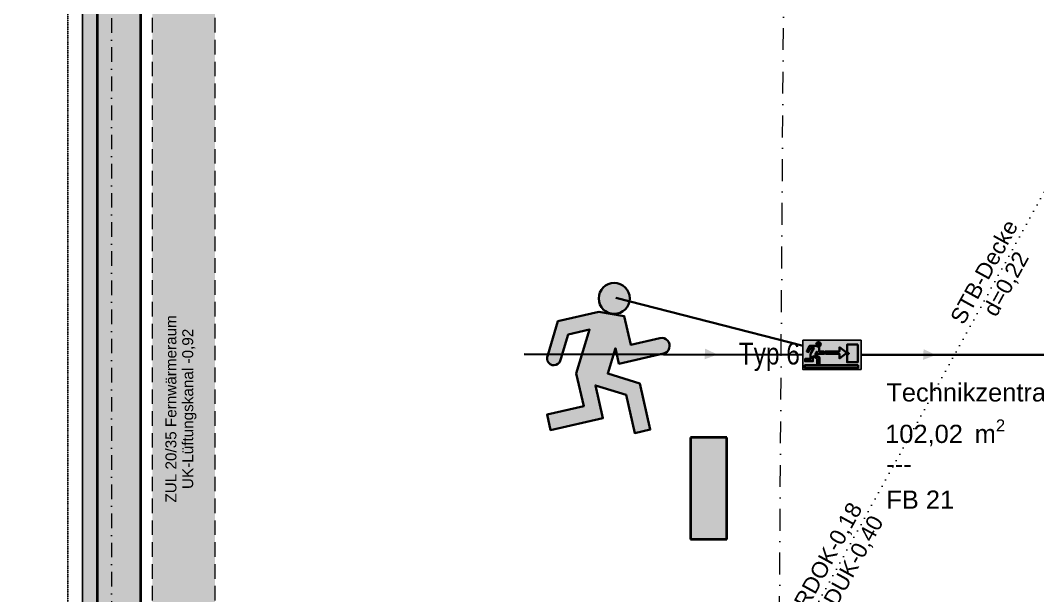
# Model space of a CAD drawing. Header units: millimetres. Extents: x 32522367 to 32638135, y 41424826 to 41540167.
# Drawn here: x 32545541 to 32552527, y 41521597 to 41525547 of the extents above; entities that cross this region are included whole.
import ezdxf
from ezdxf.enums import TextEntityAlignment as Align

# ---------------------------------------------------------------- set-up
doc = ezdxf.new("R2010")
doc.units = ezdxf.units.MM
for name, pattern in [('Punktlinie weit', [0.05, 0, -0.05]), ('Raster', [0.2, 0.1, -0.05, 0, -0.05]), ('Schnittlinie', [0.3, 0.15, -0.075, 0, -0.075]), ('Strichlinie eng', [0.1, 0.075, -0.025]), ('Strichlinie mittel', [0.15, 0.1, -0.05]), ('Strichlinie weit', [0.2, 0.15, -0.05])]:
    doc.linetypes.add(name, pattern=pattern)
for name, color, linetype in [('000 Achsraster Haupt', 251, 'Continuous'), ('110 Wand Aussen', 251, 'Continuous'), ('120 Wand Innen tragend', 251, 'Continuous'), ('220 Bodenaufbau', 251, 'Continuous'), ('240 Unterdaemmung', 251, 'Continuous'), ('715 Lueftung', 251, 'Continuous'), ('811 Raum 2.Erschließung_ Nebenräume_Allg.räume_Technik', 251, 'Continuous'), ('851 Marker Schnitt', 251, 'Continuous'), ('955 Polierplan Beschriftung', 251, 'Continuous'), ('dp_GE_SIBEL', 80, 'Continuous')]:
    doc.layers.add(name, color=color, linetype=linetype)
for name, color, linetype, lineweight in [('000 Achsraster Haupt_Stift_Nr__1', 251, 'Continuous', 13), ('110 Wand Aussen_Stift_Nr__24', 251, 'Continuous', 13), ('110 Wand Aussen_Stift_Nr__29', 251, 'Continuous', 13), ('110 Wand Aussen_Stift_Nr__7', 251, 'Continuous', 25), ('110 Wand Aussen_Stift_Nr__8', 251, 'Continuous', 35), ('120 Wand Innen tragend_Stift_Nr__24', 251, 'Continuous', 13), ('120 Wand Innen tragend_Stift_Nr__8', 251, 'Continuous', 35), ('220 Bodenaufbau_Stift_Nr__6', 251, 'Continuous', 13), ('240 Unterdaemmung_Stift_Nr__6', 251, 'Continuous', 13), ('681 Fluchtlinien_Stift_Nr__10', 251, 'Continuous', 25), ('715 Lueftung_Stift_Nr__104', 251, 'Continuous', 18), ('851 Marker Schnitt_Stift_Nr__1', 251, 'Continuous', 13), ('955 Polierplan Beschriftung_Stift_Nr__1', 251, 'Continuous', 13), ('Archicad Raumstempel_Stift_Nr__1', 251, 'Continuous', 13), ('dp_GE_ST_Attribut_Attribut1', 250, 'Continuous', 5)]:
    doc.layers.add(name, color=color, linetype=linetype, lineweight=lineweight)
doc.layers.add('E2_LEHR_MENSCH_NATIVE', color=112, linetype='Continuous', lineweight=35, true_color=0x20dd55)
doc.layers.add('E2_LEHR_WEG_B_INTERPRETATION', color=112, linetype='Continuous', lineweight=80, true_color=0x20dd55)
doc.layers.add('E_NACHRTECH', color=3, linetype='Continuous', true_color=0x00fa00)
doc.styles.add('DPG_TXT', font='arial.ttf', dxfattribs={"width": 0.8})
doc.styles.add('ERSTELLTER_STIL_1', font='arial.ttf')

# ---------------------------------------------------------------- blocks, each defined once
blk = doc.blocks.new('9809550')
at = {"color": 18, "lineweight": 30, "true_color": 0x000000}
for points in [[(423921.7, 99168.8), (423956.8, 99168.8), (423956.8, 99202.9), (423984.5, 99214.5), (424033.7, 99214.5), (424053.8, 99178.3)], [(424040.2, 99170.9), (424025.2, 99196.7), (423999.7, 99196.8), (424026.2, 99150.3), (424026.2, 99110.9), (424070.2, 99110.9), (424070.2, 99092.3), (424007.5, 99092.3), (424007.5, 99131.7), (423975, 99113.1), (423975, 99067), (423956.5, 99067), (423956.5, 99122.4), (423990.5, 99141.9), (423975.1, 99168.8), (423975.1, 99150.2), (423921.7, 99150.3)]]:
    blk.add_lwpolyline(points, dxfattribs=at)
blk.add_circle((423963.6, 99225.9), 18.1, dxfattribs=at)
for centre, radius, start, end in [((423921.7, 99159.5), 9.27, 89.9849, 270.0151), ((424047.8, 99173.1), 7.96, 195.72991, 41.40047)]:
    blk.add_arc(centre, radius, start, end, dxfattribs=at)
blk = doc.blocks.new('RIVO_ARR_right')
at = {"true_color": 0x56c81e}
h = blk.add_hatch(color=72, dxfattribs=at)
h.dxf.hatch_style = 1
h.paths.add_polyline_path([(2487.16, 1634.5), (2487.16, 1625.66), (2504.83, 1625.66), (2504.83, 1634.5)])
h.paths.add_polyline_path([(2492.61, 1633.26, -0.535619), (2491.66, 1632.63), (2492.18, 1632.39), (2492.18, 1631.09), (2493.52, 1631.09, -0.998804), (2493.52, 1630.38), (2491.49, 1630.38), (2491.49, 1631.09), (2490.9, 1630.06), (2492.19, 1629.32), (2492.19, 1627.21), (2491.49, 1627.21), (2491.49, 1628.96), (2490.25, 1629.67), (2490.25, 1628.17), (2487.86, 1628.17), (2487.86, 1628.88), (2489.54, 1628.88), (2489.54, 1630.38), (2490.55, 1632.15), (2489.58, 1632.15), (2489.01, 1631.17, -1.25347), (2488.49, 1631.45), (2489.25, 1632.83), (2491.13, 1632.83), (2491.66, 1632.63, -0.302406), (2491.24, 1633.26, -1)], flags=16)
h.paths.add_polyline_path([(2498.29, 1631.11), (2498.29, 1632.4), (2500.54, 1630.72), (2498.27, 1629.02), (2498.27, 1630.4), (2494.05, 1630.4), (2494.05, 1631.11)], flags=16)
h.paths.add_polyline_path([(2500.61, 1633.18), (2503.85, 1633.18), (2503.85, 1627.83), (2500.61, 1627.83)], flags=16)
h.paths.add_polyline_path([(2503.92, 1627.01), (2503.92, 1626.11), (2487.82, 1626.11), (2487.82, 1627.01)], flags=16)
h.paths.add_polyline_path([(2501.16, 1630.51, -1), (2500.78, 1630.51, -1)], flags=0)
at = {"true_color": 0xffffff}
h = blk.add_hatch(color=7, dxfattribs=at)
h.dxf.hatch_style = 1
h.paths.add_polyline_path([(2492.18, 1632.39), (2491.13, 1632.83), (2489.25, 1632.83), (2488.49, 1631.45, 1.25347), (2489.01, 1631.17), (2489.58, 1632.15), (2490.55, 1632.15), (2489.54, 1630.38), (2489.54, 1628.88), (2487.86, 1628.88), (2487.86, 1628.17), (2490.25, 1628.17), (2490.25, 1629.67), (2491.49, 1628.96), (2491.49, 1627.21), (2492.19, 1627.21), (2492.19, 1629.32), (2490.9, 1630.06), (2491.49, 1631.09), (2491.49, 1630.38), (2493.52, 1630.38, 0.998804), (2493.52, 1631.09), (2492.18, 1631.09)])
h = blk.add_hatch(color=7, dxfattribs=at)
h.dxf.hatch_style = 1
h.paths.add_polyline_path([(2491.24, 1633.26, 1), (2492.61, 1633.26, 1)])
h = blk.add_hatch(color=7, dxfattribs=at)
h.dxf.hatch_style = 1
h.paths.add_polyline_path([(2498.29, 1631.11), (2494.05, 1631.11), (2494.05, 1630.4), (2498.27, 1630.4), (2498.27, 1629.02), (2500.54, 1630.72), (2498.29, 1632.4)])
h = blk.add_hatch(color=7, dxfattribs=at)
h.dxf.hatch_style = 1
h.paths.add_polyline_path([(2500.61, 1627.83), (2503.85, 1627.83), (2503.85, 1633.18), (2500.61, 1633.18)])
h.paths.add_polyline_path([(2501.16, 1630.51, -1), (2500.78, 1630.51, -1)], flags=16)
h = blk.add_hatch(color=7, dxfattribs=at)
h.dxf.hatch_style = 1
h.paths.add_polyline_path([(2500.78, 1630.51, 1), (2501.16, 1630.51, 1)])
h = blk.add_hatch(color=7, dxfattribs=at)
h.dxf.hatch_style = 1
h.paths.add_polyline_path([(2487.82, 1627.01), (2487.82, 1626.11), (2503.92, 1626.11), (2503.92, 1627.01)])
blk.add_lwpolyline([(2487.16, 1634.5), (2504.83, 1634.5), (2504.83, 1625.66), (2487.16, 1625.66)], close=True)
at = {"color": 18, "lineweight": 30, "true_color": 0x000000}
blk.add_lwpolyline([(2494.05, 1630.4), (2498.27, 1630.4), (2498.27, 1629.02), (2500.54, 1630.72), (2498.29, 1632.4), (2498.29, 1631.11), (2494.05, 1631.11), (2494.05, 1630.4)], dxfattribs=at)
for points in [[(2503.85, 1633.18), (2500.61, 1633.18), (2500.61, 1627.83), (2503.85, 1627.83)], [(2503.92, 1627.01), (2487.82, 1627.01), (2487.82, 1626.11), (2503.92, 1626.11)]]:
    blk.add_lwpolyline(points, close=True, dxfattribs=at)
blk.add_circle((2500.97, 1630.51), 0.19, dxfattribs=at)
at = {"xscale": -0.0381026673526157, "yscale": 0.0381026673526157, "zscale": 0.0381026673526157, "rotation": 359.9999999997448}
blk.add_blockref('9809550', (18646.07, -2147.51), dxfattribs=at)
blk = doc.blocks.new('Technikzentrale__1', base_point=(28.7436, 75.8797))
at = {"layer": 'Archicad Raumstempel_Stift_Nr__1', "color": 7, "lineweight": 13, "insert": (28.2258, 76.2304), "char_height": 0.125, "attachment_point": 1, "rotation": 343.64009, "style": 'ERSTELLTER_STIL_1'}
blk.add_mtext('\\A1;{\\pql;\\pt0,0.05;\\fArial|b0|i0|c0|p0;\\W1.000000;102,02\\fArial|b0|i0|c0|p0;\\W1.000000;\\A1{\\H.66x;\\S^  ;}\\fArial|b0|i0|c0|p0;\\W1.000000; m\\fArial|b0|i0|c0|p0;\\W1.000000;\\A1{\\H.66x;\\S2^  ;}}', dxfattribs=at)
at = {"layer": 'Archicad Raumstempel_Stift_Nr__1', "color": 7, "lineweight": 13, "style": 'ERSTELLTER_STIL_1'}
for tag, p in [('ROOM_NAME', (28.3035, 76.4665)), ('DUMMY_891', (28.2343, 76.2595)), ('DUMMY_890', (29.4464, 76.1596)), ('DUMMY_892', (28.1652, 76.0239)), ('DUMMY_893', (28.1652, 75.9954)), ('sCustom1Value', (28.096, 75.7598)), ('DUMMY_894', (28.5349, 75.6595))]:
    blk.add_attdef(tag, text='', height=0.125, rotation=343.64009, dxfattribs=at).set_placement(p, align=Align.TOP_LEFT)
blk = doc.blocks.new('Decke_5', base_point=(22.3658, 74.4142))
at = {"layer": '240 Unterdaemmung_Stift_Nr__6', "color": 7, "linetype": 'Strichlinie eng', "lineweight": 13, "flags": 128}
blk.add_lwpolyline([(30.6554, 75.3157), (31.9229, 79.6336), (24.5347, 81.8024), (22.3658, 74.4142), (29.7541, 72.2453), (30.3737, 74.3562)], dxfattribs=at)
blk = doc.blocks.new('Decke_16', base_point=(24.3313, 82.1748))
at = {"layer": '220 Bodenaufbau_Stift_Nr__6', "color": 7, "linetype": 'Continuous', "lineweight": 13, "flags": 128}
blk.add_lwpolyline([(10.1971, 34.0265), (24.3313, 82.1748), (27.0947, 81.3636), (27.827, 83.8583), (30.4177, 83.0978), (29.6854, 80.6031), (63.8728, 70.5671)], dxfattribs=at)
blk = doc.blocks.new('Decke_30', base_point=(31.7613, 79.0832))
at = {"layer": '240 Unterdaemmung_Stift_Nr__6', "color": 7, "linetype": 'Strichlinie eng', "lineweight": 13, "flags": 128}
blk.add_lwpolyline([(31.7613, 79.0832), (29.7541, 72.2453), (30.7136, 71.9636), (32.7209, 78.8015)], dxfattribs=at)
blk = doc.blocks.new('Wand_33', base_point=(27.149, 76.4182))
at = {"layer": '120 Wand Innen tragend_Stift_Nr__24', "linetype": 'Continuous', "lineweight": 13}
blk.add_hatch(color=92, dxfattribs=at).paths.add_polyline_path([(26.9091, 76.4886), (26.7119, 75.817), (26.9518, 75.7466), (27.149, 76.4182)])
at = {"layer": '120 Wand Innen tragend_Stift_Nr__8', "color": 7, "linetype": 'Continuous', "lineweight": 35, "flags": 128}
for points in [[(26.9091, 76.4886), (26.7119, 75.817)], [(27.149, 76.4182), (26.9091, 76.4886)], [(26.9518, 75.7466), (27.149, 76.4182)], [(26.7119, 75.817), (26.9518, 75.7466)]]:
    blk.add_lwpolyline(points, dxfattribs=at)
blk = doc.blocks.new('Wand_211', base_point=(7.6485, 24.2797))
at = {"layer": '110 Wand Aussen_Stift_Nr__24', "linetype": 'Continuous', "lineweight": 13}
blk.add_hatch(color=92, dxfattribs=at).paths.add_polyline_path([(7.733, 24.5675), (24.5347, 81.8024), (24.2468, 81.8869), (7.4452, 24.652)])
at = {"layer": '110 Wand Aussen_Stift_Nr__29', "linetype": 'Continuous', "lineweight": 13}
blk.add_hatch(color=6, dxfattribs=at).paths.add_polyline_path([(7.2647, 24.3924), (7.3607, 24.3642), (24.3313, 82.1748), (24.2354, 82.2029)])
at = {"layer": '110 Wand Aussen_Stift_Nr__7', "color": 7, "linetype": 'Continuous', "lineweight": 25, "flags": 128}
blk.add_lwpolyline([(24.2354, 82.2029), (19.9881, 67.7347)], dxfattribs=at)
at = {"layer": '110 Wand Aussen_Stift_Nr__8', "color": 7, "linetype": 'Continuous', "lineweight": 35}
blk.add_line((24.2468, 81.8869), (7.4452, 24.652), dxfattribs=at)
at = {"layer": '110 Wand Aussen_Stift_Nr__8', "color": 7, "linetype": 'Continuous', "lineweight": 35, "flags": 128}
blk.add_lwpolyline([(20.3719, 67.622), (24.5347, 81.8024)], dxfattribs=at)
blk = doc.blocks.new('Träger_2', base_point=(22.6629, 74.3791))
at = {"layer": '715 Lueftung_Stift_Nr__104', "linetype": 'Continuous', "lineweight": 0, "true_color": 0x260033}
blk.add_hatch(color=198, dxfattribs=at).paths.add_polyline_path([(22.8692, 74.3185), (24.8805, 81.1698), (24.5888, 81.7028), (22.4567, 74.4396)])
at = {"layer": '715 Lueftung_Stift_Nr__104', "color": 202, "linetype": 'Strichlinie mittel', "lineweight": 18, "true_color": 0x9900cc, "flags": 128}
for points in [[(22.4567, 74.4396), (24.5888, 81.7028)], [(22.8692, 74.3185), (24.8805, 81.1698)], [(22.4567, 74.4396), (22.8692, 74.3185)]]:
    blk.add_lwpolyline(points, dxfattribs=at)
blk = doc.blocks.new('Schnittebene_1', base_point=(-0.5412, -16.9326))
at = {"layer": '851 Marker Schnitt_Stift_Nr__1', "color": 7, "linetype": 'Schnittlinie', "lineweight": 13}
blk.add_line((-0.5124, -16.8369), (28.836, 80.7482), dxfattribs=at)
blk = doc.blocks.new('Etikett_70', base_point=(20.6113, 67.7901))
at = {"layer": '955 Polierplan Beschriftung_Stift_Nr__1', "color": 7, "linetype": 'Punktlinie weit', "lineweight": 13}
blk.add_line((20.1485, 67.9259), (32.1801, 79.8707), dxfattribs=at)
at = {"layer": '955 Polierplan Beschriftung_Stift_Nr__1', "color": 7, "lineweight": 13, "char_height": 0.11, "rotation": 44.79245, "line_spacing_factor": 0.929581, "style": 'ERSTELLTER_STIL_1'}
for s, insert, attachment_point in [('\\A1;{\\pqc;\\fArial|b0|i0|c0|p0;\\W1.000000;\\fArial|b0|i0|c0|p0;\\W1.000000;\\fArial|b0|i0|c0|p0;\\W1.000000;STB-Decke\\fArial|b0|i0|c0|p0;\\W1.000000;\\A1{\\H.66x;\\S^  ;}\\fArial|b0|i0|c0|p0;\\W1.000000;\\fArial|b0|i0|c0|p0;\\W1.000000;\\P\\pqc;\\fArial|b0|i0|c0|p0;\\W1.000000;d=\\fArial|b0|i0|c0|p0;\\W1.000000;\\fArial|b0|i0|c0|p0;\\W1.000000;0,22\\fArial|b0|i0|c0|p0;\\W1.000000;\\A1{\\H.66x;\\S^  ;}\\fArial|b0|i0|c0|p0;\\W1.000000;\\fArial|b0|i0|c0|p0;\\W1.000000;}', (29.2442, 76.9498), 5), ('\\A1;{\\pql;\\fArial|b0|i0|c0|p0;\\W1.000000;RDOK\\fArial|b0|i0|c0|p0;\\W1.000000;\\fArial|b0|i0|c0|p0;\\W1.000000;-0,18\\fArial|b0|i0|c0|p0;\\W1.000000;\\A1{\\H.66x;\\S^  ;}\\fArial|b0|i0|c0|p0;\\W1.000000;\\fArial|b0|i0|c0|p0;\\W1.000000;\\P\\pql;\\fArial|b0|i0|c0|p0;\\W1.000000;RDUK\\fArial|b0|i0|c0|p0;\\W1.000000;\\fArial|b0|i0|c0|p0;\\W1.000000;-0,40\\fArial|b0|i0|c0|p0;\\W1.000000;\\A1{\\H.66x;\\S^  ;}\\fArial|b0|i0|c0|p0;\\W1.000000;\\fArial|b0|i0|c0|p0;\\W1.000000;}', (27.3766, 75.0957), 4)]:
    blk.add_mtext(s, dxfattribs=dict(at, insert=insert, attachment_point=attachment_point))
blk = doc.blocks.new('Standard-Rastermarker')
at = {"layer": '000 Achsraster Haupt_Stift_Nr__1', "color": 7, "linetype": 'Raster', "lineweight": 13}
blk.add_line((1, 0), (73, 0), dxfattribs=at)
at = {"layer": '000 Achsraster Haupt_Stift_Nr__1', "color": 7, "lineweight": 13, "style": 'ERSTELLTER_STIL_1'}
for tag, p in [('AC_MarkerText_1_0', (-0.3593, -0.0343)), ('AC_MarkerText_1_1', (74.1407, -0.0343))]:
    blk.add_attdef(tag, text='', height=0.15, rotation=90, dxfattribs=at).set_placement(p, align=Align.TOP_CENTER)
blk = doc.blocks.new('98095500')
at = {"color": 18, "lineweight": 30, "true_color": 0x000000}
for points in [[(423921.7, 99168.8), (423956.8, 99168.8), (423956.8, 99202.9), (423984.5, 99214.5), (424033.7, 99214.5), (424053.8, 99178.3)], [(424040.2, 99170.9), (424025.2, 99196.7), (423999.7, 99196.8), (424026.2, 99150.3), (424026.2, 99110.9), (424070.2, 99110.9), (424070.2, 99092.3), (424007.5, 99092.3), (424007.5, 99131.7), (423975, 99113.1), (423975, 99067), (423956.5, 99067), (423956.5, 99122.4), (423990.5, 99141.9), (423975.1, 99168.8), (423975.1, 99150.2), (423921.7, 99150.3)]]:
    blk.add_lwpolyline(points, dxfattribs=at)
blk.add_circle((423963.6, 99225.9), 18.1, dxfattribs=at)
for centre, radius, start, end in [((423921.7, 99159.5), 9.27, 89.9849, 270.0151), ((424047.8, 99173.1), 7.96, 195.7299, 41.4005)]:
    blk.add_arc(centre, radius, start, end, dxfattribs=at)
blk = doc.blocks.new('750298750')
h = blk.add_hatch(color=3)
h.paths.add_polyline_path([(426943.6, 99576.9), (426968.1, 99576.8), (426982.5, 99552, 1.25347), (426995.6, 99559.2), (426976.3, 99594), (426929, 99594), (426902.3, 99582.8), (426902.3, 99550), (426868.6, 99550, 1), (426868.6, 99532.2), (426919.9, 99532.1), (426919.9, 99550), (426934.8, 99524.1), (426902.1, 99505.4), (426902.1, 99452.1), (426919.8, 99452.1), (426919.8, 99496.4), (426951.1, 99514.3), (426951.1, 99476.4), (427011.4, 99476.4), (427011.4, 99494.3), (426969.1, 99494.3), (426969.1, 99532.2)])
h.paths.add_polyline_path([(426891.5, 99604.9, 1), (426926.3, 99604.9, 1)])
at = {"xscale": 0.9619413167778113, "yscale": 0.9619413167778113, "zscale": 0.9619413167778113}
blk.add_blockref('98095500', (19080.8, 4155.4), dxfattribs=at)
blk = doc.blocks.new('E2_MOL_LEHRPERSON_ZENTRIERT')
blk.add_blockref('750298750', (-426935.5, -99537.2))

msp = doc.modelspace()

# ---------------------------------------------------------------- linework, layer by layer
at = {"layer": '681 Fluchtlinien_Stift_Nr__10', "color": 1, "linetype": 'Strichlinie weit', "lineweight": 25}
msp.add_lwpolyline([(32545868.865, 41441712.417), (32545868.431, 41527613.435), (32593380.819, 41527613.674), (32593380.92, 41507613.674), (32565868.532, 41507613.536), (32565868.764, 41461712.518), (32607781.152, 41461712.73), (32607781.069, 41478013.747), (32627781.069, 41478013.848), (32627781.253, 41441712.831)], close=True, dxfattribs=at)
msp.add_lwpolyline([(32587378.862, 41441712.627), (32545868.865, 41441712.417), (32545868.431, 41527613.435), (32587378.435, 41527613.644)], dxfattribs=at)
at = {"layer": '811 Raum 2.Erschließung_ Nebenräume_Allg.räume_Technik', "color": 254, "linetype": 'Continuous', "lineweight": 0, "true_color": 0xd3d2c7, "flags": 128}
for points in [[(32546368.466, 41519413.437), (32558338.471, 41519413.498), (32558338.468, 41520015.019), (32559006.825, 41520015.022), (32559006.788, 41527113.51), (32551348.426, 41527113.471), (32551348.413, 41529713.462), (32549248.423, 41529713.459), (32549248.426, 41527113.46), (32546368.426, 41527113.437)], [(32550143.459, 41521983.456), (32550143.456, 41522683.456), (32550393.456, 41522683.458), (32550393.459, 41521983.457)]]:
    msp.add_lwpolyline(points, close=True, dxfattribs=at)
at = {"layer": 'E2_LEHR_WEG_B_INTERPRETATION', "color": 112, "true_color": 0x20dd55}
for points in [[(32550328.588, 41523252.384), (32550239.66, 41523219.699), (32550242.991, 41523293)], [(32551829.02, 41523248.951), (32551740.092, 41523216.266), (32551743.423, 41523289.567)]]:
    msp.add_solid(points, dxfattribs=at)
at = {"layer": 'E_NACHRTECH', "color": 4, "lineweight": 30}
msp.add_lwpolyline([(32549630.245, 41523641.894), (32550917.202, 41523311.298)], dxfattribs=at)
at = {"layer": 'E_NACHRTECH', "color": 3, "lineweight": 30}
for points in [[(32550913.811, 41523250.149), (32549000.082, 41523254.528)], [(32551313.811, 41523250.149), (32555367.719, 41523250.149)]]:
    msp.add_lwpolyline(points, dxfattribs=at)

# ---------------------------------------------------------------- block references
at = {"layer": '000 Achsraster Haupt', "color": 7, "linetype": 'Continuous', "lineweight": 18, "xscale": 1000, "yscale": 1000, "zscale": 1000, "rotation": 270.0002954042531}
msp.add_blockref('Standard-Rastermarker', (32546168.39, 41535366.53), dxfattribs=at)
at = {"layer": '110 Wand Aussen', "color": 7, "lineweight": 35, "xscale": 1000, "yscale": 1000, "zscale": 1000, "rotation": 16.36019999999994}
msp.add_blockref('Wand_211', (32546368.733, 41467163.42), dxfattribs=at)
at = {"layer": '120 Wand Innen tragend', "color": 7, "lineweight": 35, "xscale": 1000, "yscale": 1000, "zscale": 1000, "rotation": 16.36019999999994}
msp.add_blockref('Wand_33', (32550393.456, 41522683.649), dxfattribs=at)
at = {"layer": '220 Bodenaufbau', "color": 7, "linetype": 'Continuous', "lineweight": 13, "xscale": 1000, "yscale": 1000, "zscale": 1000, "rotation": 16.36019999999994}
msp.add_blockref('Decke_16', (32546068.423, 41527413.443), dxfattribs=at)
at = {"layer": '240 Unterdaemmung', "color": 7, "linetype": 'Strichlinie eng', "lineweight": 13, "xscale": 1000, "yscale": 1000, "zscale": 1000, "rotation": 16.36019999999994}
for name, p in [('Decke_5', (32546368.464, 41519413.439)), ('Decke_30', (32554068.437, 41526539.885))]:
    msp.add_blockref(name, p, dxfattribs=at)
at = {"layer": '715 Lueftung', "color": 8, "lineweight": 13, "xscale": 1000, "yscale": 1000, "zscale": 1000, "rotation": 16.36019999999994}
msp.add_blockref('Träger_2', (32546663.464, 41519463.439), dxfattribs=at)
at = {"layer": '811 Raum 2.Erschließung_ Nebenräume_Allg.räume_Technik', "color": 7, "linetype": 'Continuous', "lineweight": 13, "xscale": 1000, "yscale": 1000, "zscale": 1000, "rotation": 16.36019999999994}
msp.add_blockref('Technikzentrale__1', (32552075.162, 41522616.107), dxfattribs=at).add_auto_attribs({'ROOM_NAME': 'Technikzentrale', 'sCustom1Value': 'FB 21', 'DUMMY_893': '---'})
at = {"layer": '851 Marker Schnitt', "color": 7, "lineweight": 13, "xscale": 1000, "yscale": 1000, "zscale": 1000, "rotation": 16.36019999999994}
msp.add_blockref('Schnittebene_1', (32550119.044, 41425312.936), dxfattribs=at)
at = {"layer": '955 Polierplan Beschriftung', "color": 7, "linetype": 'Continuous', "lineweight": 13, "xscale": 1000, "yscale": 1000, "zscale": 1000, "rotation": 16.36019999999994}
msp.add_blockref('Etikett_70', (32546550.852, 41512563.337), dxfattribs=at)
at = {"layer": 'dp_GE_SIBEL'}
ref = msp.add_blockref('RIVO_ARR_right', (32494596.576, 41486340.003), dxfattribs=dict(at, xscale=22.64316256777667, yscale=22.64316256777667))
ref.add_attrib('ATTRIBUT1', 'Typ 6', dxfattribs={"layer": 'dp_GE_ST_Attribut_Attribut1', "height": 150, "style": 'DPG_TXT', "width": 0.8, "flags": 8}).set_placement((32550893.811, 41523258.899), align=Align.MIDDLE_RIGHT)
at = {"layer": 'E2_LEHR_MENSCH_NATIVE', "color": 112, "true_color": 0x20dd55, "xscale": -6.107755025382402, "yscale": 6.107755025382402, "rotation": 12.80549459919491}
msp.add_blockref('E2_MOL_LEHRPERSON_ZENTRIERT', (32549552.186, 41523198.634), dxfattribs=at)

# ---------------------------------------------------------------- texts
at = {"layer": '715 Lueftung_Stift_Nr__104', "color": 202, "linetype": 'Continuous', "lineweight": 18, "true_color": 0x9900cc, "insert": (32546644.326, 41522879.315), "char_height": 75, "attachment_point": 5, "rotation": 90.0002901, "line_spacing_factor": 0.922173, "style": 'ERSTELLTER_STIL_1'}
msp.add_mtext('\\A1;{\\pqc;\\fArial|b0|i0|c0|p0;\\W1.000000;ZUL 20/35 Fernwärmeraum \\P\\pqc;\\fArial|b0|i0|c0|p0;\\W1.000000;UK-Lüftungskanal \\fArial|b0|i0|c0|p0;\\W1.000000;-0,92}', dxfattribs=at)

doc.saveas('drawing.dxf')
